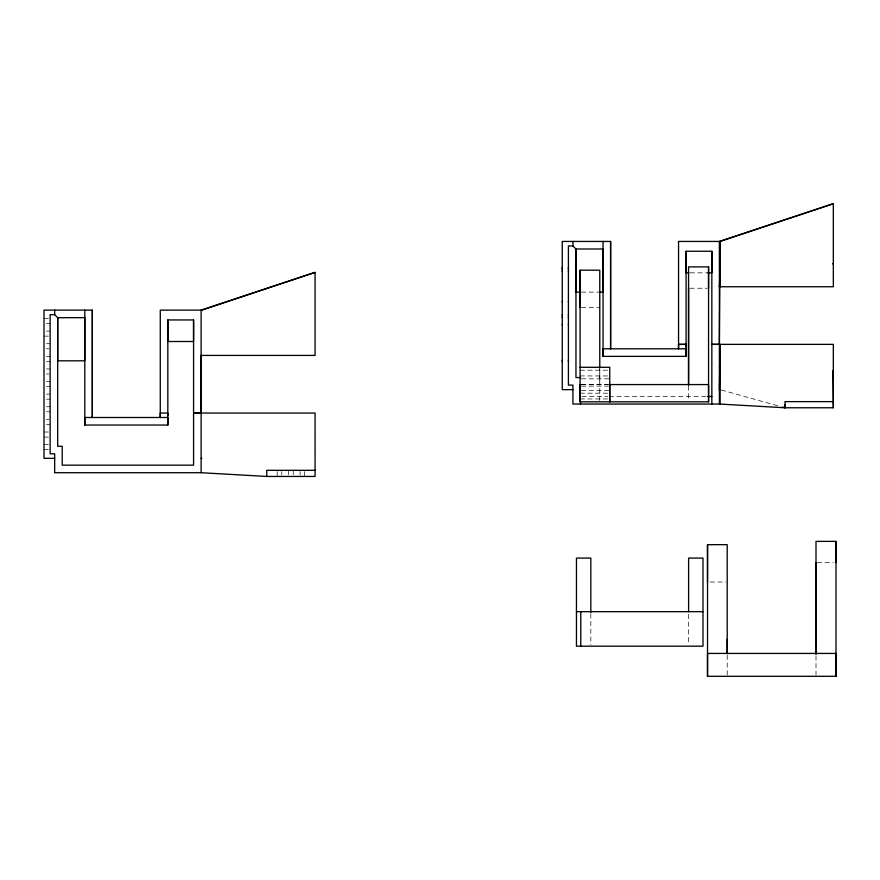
<?xml version="1.0" encoding="UTF-8"?>
<svg xmlns="http://www.w3.org/2000/svg" width="880" height="880" viewBox="0 0 880 880"><rect width="100%" height="100%" fill="white"/><g stroke="black" fill="none" stroke-linecap="round" stroke-linejoin="round"><path stroke-width="0.66" stroke-dasharray="4.4 3.3" d="M599.775 400.499L599.775 368.566M727.21 674.96L727.21 653.433M690.162 272.833L707.773 272.833M689.898 288.233L707.223 288.233M581.372 292.127L598.994 292.127M581.394 307.527L599.775 307.527M44 318.483L48.917 318.483M46.453 323.521L50.138 323.521M46.453 331.1L50.138 331.1M44 336.138L48.917 336.138M46.453 343.717L50.138 343.717M46.453 348.755L48.917 348.755M46.453 356.334L50.138 356.334M46.453 361.372L50.138 361.372M46.453 368.94L50.138 368.94M580.085 370.194L608.399 370.194M46.453 373.989L48.917 373.989M580.085 375.947L608.399 375.947M581.427 378.818L609.752 378.818M46.453 381.557L50.138 381.557M581.427 384.494L608.399 384.494M581.394 384.571L608.399 384.571M581.427 386.133L608.399 386.133M46.453 386.606L50.138 386.606M581.427 390.324L609.752 390.324M580.085 393.195L608.399 393.195M46.453 394.119L50.138 394.119M581.856 396.484L607.849 396.484M609.224 396.484L707.729 396.484M580.085 398.948L608.399 398.948M46.453 399.168L50.138 399.168M46.453 406.736L50.138 406.736M46.453 411.785L50.138 411.785M46.453 419.386L48.917 419.386M46.453 424.435L50.138 424.435M44 432.025L48.917 432.025M44 437.074L50.138 437.074M44 444.642L48.917 444.642M44 449.691L48.917 449.691M817.333 562.705L833.327 562.705M710.149 582.01L725.901 582.01M721.391 390.016L778.536 405.966M816.002 655.776L816.002 674.96M688.567 385.902L688.567 400.499M688.611 614.328L688.611 644.853M599.775 368.577L599.775 384.571M590.832 613.646L590.832 644.853M304.667 471.548L304.667 476.454M300.091 471.548L300.091 475.233M293.227 470.316L293.227 475.233M288.651 470.316L288.651 476.454M281.776 471.548L281.776 475.233M277.2 471.548L277.2 476.454"/><path stroke-width="1.32" d="M84.788 425.04L84.788 417.494L167.827 417.494L167.827 425.04L84.788 425.04L84.788 317.669L57.684 317.68L54.67 314.655L50.138 314.655L50.138 453.805L54.67 453.805L54.67 472.714L201.124 472.714L266.761 476.454L315.073 476.454L315.062 413.05L193.567 413.05L193.567 319.946L167.827 319.946L167.827 415.569M84.788 310.123L84.788 360.811L57.684 360.811L57.684 317.68L57.684 446.259L62.216 446.259L62.216 465.168L193.567 465.168L193.567 413.05L201.124 413.05L201.124 355.421L315.062 355.421L315.062 272.382L201.124 310.123L201.124 472.714M92.334 310.123L92.334 417.494L92.334 310.123L44 310.123L44 458.337L54.67 458.337M688.556 384.571L688.567 266.893L708.554 266.893L708.554 401.83L580.085 401.819L580.085 384.571M580.085 307.527L580.085 270.193L599.775 270.193L599.775 367.246M603.053 356.367L603.053 348.81L686.092 348.81L686.092 356.367L603.053 356.367L603.053 248.996L575.96 248.996L572.935 245.971L568.414 245.971L568.414 385.132L572.935 385.132L572.935 404.041L719.389 404.041L785.026 407.77L833.338 407.77L833.327 344.366L711.843 344.366L711.843 251.262L686.092 251.262L686.092 346.885M603.053 241.439L603.053 292.127L600.347 292.127M609.752 384.571L609.752 401.83L609.752 367.312L580.085 367.312M610.599 241.439L610.599 348.81L610.599 241.439L562.265 241.45L562.265 389.653L572.935 389.653M707.52 676.302L707.52 653.433L836 653.433L836 676.302L707.52 676.302L707.52 544.676L727.21 544.665L727.21 653.686M707.52 582.01L707.52 544.676M708.554 401.819L708.554 384.571L609.334 384.571M708.554 288.233L708.554 266.893M720.093 271.634L719.389 286.737L833.327 286.737L833.327 203.698L720.093 241.439L719.389 344.366L711.843 344.366L711.843 404.041M816.002 653.433L816.002 541.376L836 541.376L836 676.302M836 562.705L836 541.376M782.43 407.055L785.026 407.77L785.037 404.756M562.298 360.129L562.298 361.559M568.436 360.129L568.436 361.559M562.265 271.568L562.298 270.974M562.265 317.581L562.298 316.987M568.414 271.568L568.436 270.974M568.414 317.581L568.436 316.987M562.265 302.016L562.298 301.268M562.265 325.017L562.298 324.28M568.414 302.016L568.436 301.268M568.414 325.017L568.436 324.28M315.062 272.382L201.828 310.123L160.27 310.123L160.27 417.494L160.27 413.05L167.827 413.05L167.827 425.04M719.389 286.737L720.093 286.737L720.093 241.439L678.546 241.439L678.546 348.81L678.546 344.366L686.092 344.366L686.092 356.367M833.327 203.698L719.389 241.439L719.389 404.041M719.389 263.846L720.093 263.846M832.623 263.846L833.327 263.846M688.798 272.833L686.092 272.833L686.092 251.262M707.773 272.833L711.843 272.833L711.843 251.262M580.019 292.127L575.96 292.127L575.96 248.996L575.96 377.575L580.492 377.575M678.546 344.366L686.092 344.366M719.389 367.202L720.093 367.202M720.093 389.653L719.389 389.653L720.093 344.366L720.093 404.074M707.729 396.484L711.843 396.484M833.338 401.632L785.026 401.632L785.026 407.77M201.124 458.337L201.828 458.337M315.073 470.316L266.761 470.316L266.761 476.454M576.455 611.677L702.988 611.677M568.414 267.509L568.436 269.544M562.265 267.509L562.298 269.544M568.414 314.809L568.436 315.546M562.265 314.809L562.298 315.546M832.931 370.447L833.338 407.77M816.002 562.705L816.002 654.401M727.21 639.056L727.21 653.433M688.556 288.233L688.567 385.396M688.611 611.677L688.611 558.074L702.988 558.074L702.988 646.184L576.455 646.184L576.455 558.074L590.832 558.074L590.832 612.293M580.767 611.677L580.767 646.184M580.492 401.522L580.492 404.041M580.085 270.193L580.085 401.83M572.935 241.45L572.935 245.971M193.567 319.946L193.567 341.506L167.827 341.506L167.827 319.946M54.67 310.123L54.67 314.655"/></g></svg>
